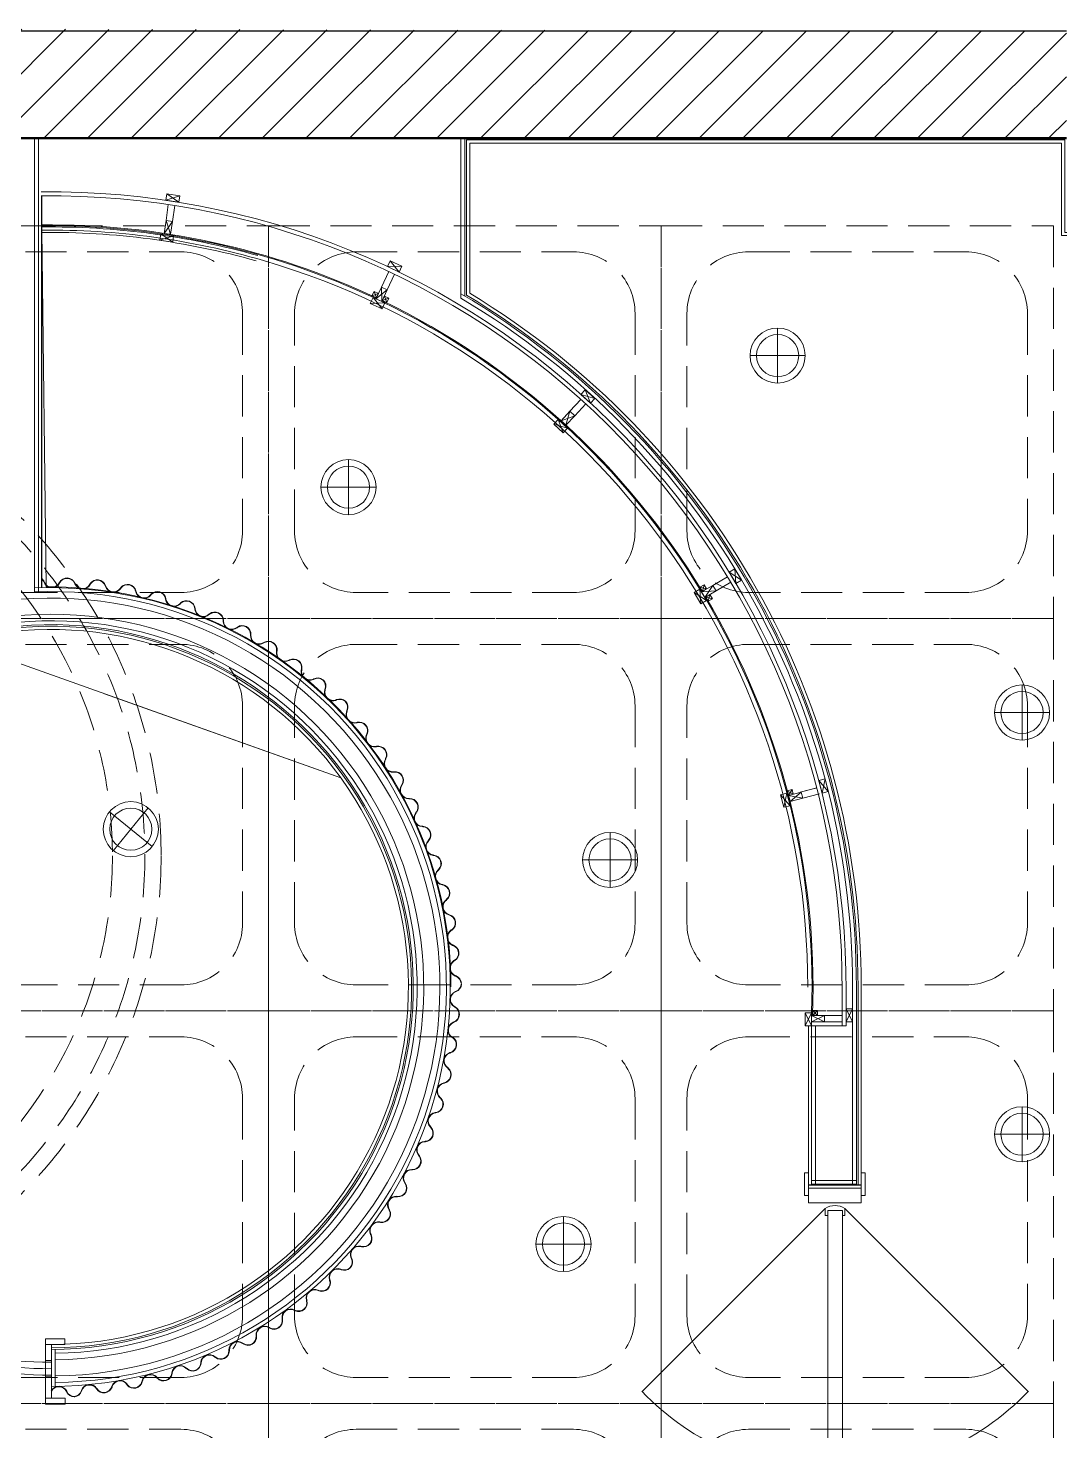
# Model space of a CAD drawing. Header units: millimetres. Extents: x 54215 to 67697, y 23496 to 56611.
# Drawn here: x 61296.7 to 61614.8, y 49318.2 to 49750.7 of the extents above; entities that cross this region are included whole.
import ezdxf

# ---------------------------------------------------------------- set-up
doc = ezdxf.new("R2010")
doc.units = ezdxf.units.MM
doc.linetypes.add('DASHED', pattern=[19.05, 12.7, -6.35])
for name, color, linetype, lineweight in [('- 0.09', 9, 'Continuous', 9), ('- 0.50', 30, 'Continuous', 50), ('no3_ahsap gorunus on ince', 32, 'Continuous', 13), ('no3_cam kesit arka', 141, 'Continuous', 18), ('no3_duvar kaplama', 8, 'Continuous', 0), ('no3_kutu profil gorunus', 8, 'Continuous', 0), ('no3_kutuprofil kesit', 74, 'Continuous', 18), ('no3_mermer gorunus arka', 41, 'Continuous', 13), ('no3_tavan aydınlatma', 50, 'Continuous', 13), ('no3_tefriş arka ince', 65, 'Continuous', 13), ('t_tefris ince', 34, 'Continuous', 15)]:
    doc.layers.add(name, color=color, linetype=linetype, lineweight=lineweight)
doc.layers.add('0 rölöve', color=7, linetype='Continuous', true_color=0xf1380e)
for name, color, linetype, lineweight, true_color in [('no3_ahsap kesit on', 7, 'Continuous', 20, 0xfca103), ('no3_alçıpan kesit', 7, 'Continuous', 20, 0xf5003d), ('no3_sıva', 7, 'Continuous', 0, 0x414b26), ('no3_tefriş ön ince', 7, 'Continuous', 18, 0x8c1aff)]:
    doc.layers.add(name, color=color, linetype=linetype, lineweight=lineweight, true_color=true_color)

# ---------------------------------------------------------------- blocks, each defined once
blk = doc.blocks.new('asma kat tavan blogu')
at = {"layer": '- 0.09'}
h = blk.add_hatch(dxfattribs=at)
h.set_pattern_fill('ANSI31', color=256, scale=3)
h.set_pattern_definition([(45, (61649.389, 19257.825), (-6.735192, 6.735192), [])])
h.paths.add_polyline_path([(64394, 20251.22), (64394, 20227.93), (64406.24, 20227.93), (64406.24, 20251.22)])
h.paths.add_polyline_path([(64138.5, 20922.32), (63630.5, 20923.32), (63630.5, 20889.32), (64138.5, 20889.32)])
h.paths.add_polyline_path([(62945, 20073.32), (64136, 20073.32), (64136, 20104.82), (63630.5, 20104.82), (63630.5, 20074.32), (63557.5, 20074.32), (63557.5, 20104.82), (62945, 20104.82)])
h.paths.add_polyline_path([(63557, 20922.32), (62945, 20922.32), (62945, 20888.32), (63557, 20888.32)])
h.paths.add_polyline_path([(64209, 20073.32), (64433.02, 20073.32), (64433.02, 20922.32), (64212, 20922.32), (64212, 20885.32), (64347.5, 20885.32), (64347.5, 20876.82), (64394, 20876.82), (64394, 20139.32), (64372.06, 20139.32), (64372.06, 20104.82), (64209, 20104.82)])
at = {"layer": '- 0.50'}
blk.add_line((63630.5, 20889.32), (64138.5, 20889.32), dxfattribs=at)
blk.add_line((63822.55, 20751), (63822.55, 20871.59))
at = {"color": 1}
blk.add_line((64075.25, 20566.63), (64058.95, 20566.63), dxfattribs=at)
at = {"layer": '0 rölöve'}
blk.add_line((64138.5, 20922.32), (62945, 20922.32), dxfattribs=at)
at = {"layer": 'no3_ahsap gorunus on ince'}
for radius, start in [(117.68, 227.9356), (115.68, 227.9507), (119.68, 227.9209)]:
    blk.add_arc((63825.41, 20627.68), radius, start, 270.0627, dxfattribs=at)
at = {"layer": 'no3_ahsap kesit on'}
for p, q in [((63823.74, 20512.51), (63825.54, 20512.5)), ((63823.74, 20507.51), (63825.54, 20507.5)), ((63825.55, 20500.92), (63823.75, 20500.92))]:
    blk.add_line(p, q, dxfattribs=at)
for points in [[(63823.73, 20519.25), (63823.73, 20517.45), (63829.73, 20517.46), (63829.73, 20519.26)], [(63823.75, 20499.12), (63823.75, 20500.92), (63829.75, 20500.92), (63829.75, 20499.12)]]:
    blk.add_lwpolyline(points, close=True, dxfattribs=at)
for points in [[(63823.73, 20517.45), (63823.75, 20500.92)], [(63825.53, 20517.45), (63825.55, 20500.92)]]:
    blk.add_lwpolyline(points, dxfattribs=at)
at = {"layer": 'no3_alçıpan kesit', "lineweight": 13}
for p, q in [((63820.35, 20749.49), (63820.35, 20889.32)), ((63821.55, 20749.54), (63821.55, 20889.32)), ((63825.53, 20515.95), (63825.54, 20504.55)), ((63826.73, 20515.96), (63826.74, 20504.56))]:
    blk.add_line(p, q, dxfattribs=at)
at = {"layer": 'no3_alçıpan kesit'}
for p, q in [((63951.83, 20840.03), (63951.83, 20889.32)), ((63953.03, 20840.71), (63953.03, 20889.32)), ((64069.35, 20626.48), (64069.35, 20615.73)), ((64070.55, 20626.48), (64070.55, 20615.73)), ((64072.55, 20627.68), (64072.55, 20566.88)), ((64073.75, 20627.68), (64073.75, 20566.88)), ((64058.65, 20615.73), (64070.55, 20615.73)), ((64058.95, 20566.88), (64058.95, 20615.73)), ((64059.95, 20616.93), (64069.25, 20616.93)), ((64059.95, 20566.88), (64059.95, 20615.73)), ((64061.15, 20566.88), (64061.15, 20615.73)), ((64073.75, 20568.08), (64059.95, 20568.08)), ((64073.75, 20566.88), (64059.95, 20566.88))]:
    blk.add_line(p, q, dxfattribs=at)
for radius, start, end in [(245.13, 359.7207, 90.7004), (243.93, 359.7193, 90.7004), (248.33, 0, 59.4002), (247.13, 0, 59.2356)]:
    blk.add_arc((63825.42, 20627.68), radius, start, end, dxfattribs=at)
at = {"layer": 'no3_alçıpan kesit', "lineweight": 13}
for radius, start, end in [(123.12, 270.0627, 92.3547), (121.92, 270.6267, 92.3779), (112.92, 270.6716, 99.4396), (111.72, 270.0627, 99.078)]:
    blk.add_arc((63825.41, 20627.68), radius, start, end, dxfattribs=at)
at = {"layer": 'no3_cam kesit arka'}
for p, q in [((63925.66, 20840.17), (63925.53, 20839.9)), ((63927.64, 20839.23), (63927.52, 20838.96)), ((64026.2, 20749.7), (64025.95, 20749.55)), ((64026.2, 20749.7), (64025.95, 20749.55)), ((64027.33, 20747.82), (64027.08, 20747.66)), ((64027.33, 20747.82), (64027.08, 20747.67)), ((64027.33, 20747.82), (64027.08, 20747.66)), ((64052.48, 20686.77), (64052.77, 20686.85)), ((64060.27, 20619.03), (64059.97, 20619.03)), ((64060.27, 20619.03), (64059.97, 20619.03)), ((64060.27, 20619.03), (64059.97, 20619.03))]:
    blk.add_line(p, q, dxfattribs=at)
for radius, start, end in [(234.95, 64.7451, 90.7008), (234.65, 64.7451, 90.7008), (234.65, 31.2883, 64.21), (234.95, 31.2883, 64.21), (234.65, 358.0592, 30.7532), (234.95, 357.8897, 30.7532)]:
    blk.add_arc((63825.42, 20627.68), radius, start, end, dxfattribs=at)
at = {"layer": 'no3_duvar kaplama'}
for p, q in [((63823.2, 20752.56), (63823.28, 20752.38)), ((63823.31, 20752.61), (63823.39, 20752.43)), ((63827.94, 20752.24), (63828.04, 20752.41)), ((63828.05, 20752.18), (63828.15, 20752.35)), ((63832.77, 20751.98), (63832.69, 20752.16)), ((63832.89, 20752.03), (63832.8, 20752.21)), ((63837.43, 20751.83), (63837.53, 20752.01)), ((63837.54, 20751.77), (63837.64, 20751.95)), ((63842.19, 20751.19), (63842.12, 20751.39)), ((63842.3, 20751.24), (63842.24, 20751.43)), ((63846.81, 20750.65), (63846.93, 20750.82)), ((63846.92, 20750.58), (63847.03, 20750.75)), ((63851.55, 20749.55), (63851.5, 20749.75)), ((63851.67, 20749.59), (63851.62, 20749.78)), ((63856.11, 20748.61), (63856.24, 20748.76)), ((63856.21, 20748.53), (63856.33, 20748.69)), ((63860.74, 20747.2), (63860.71, 20747.4)), ((63860.87, 20747.22), (63860.83, 20747.42)), ((63865.24, 20745.95), (63865.39, 20746.08)), ((63865.32, 20745.85), (63865.47, 20745.99)), ((63869.75, 20744.18), (63869.73, 20744.38)), ((63869.87, 20744.19), (63869.85, 20744.39)), ((63874.13, 20742.59), (63874.29, 20742.71)), ((63874.21, 20742.49), (63874.37, 20742.62)), ((63878.48, 20740.48), (63878.48, 20740.68)), ((63878.61, 20740.48), (63878.61, 20740.68)), ((63882.73, 20738.55), (63882.9, 20738.66)), ((63882.8, 20738.44), (63882.97, 20738.56)), ((63886.92, 20736.12), (63886.93, 20736.32)), ((63887.05, 20736.12), (63887.06, 20736.32)), ((63891.02, 20733.89), (63891.2, 20733.99)), ((63891.08, 20733.78), (63891.26, 20733.88)), ((63894.96, 20731.07), (63894.99, 20731.27)), ((63895.08, 20731.06), (63895.11, 20731.25)), ((63898.82, 20728.45), (63899, 20728.54)), ((63898.87, 20728.34), (63899.05, 20728.43)), ((63902.6, 20725.44), (63902.64, 20725.64)), ((63902.73, 20725.42), (63902.77, 20725.62)), ((63906.32, 20722.63), (63906.5, 20722.72)), ((63906.38, 20722.52), (63906.56, 20722.61)), ((63909.22, 20722.33), (63909.3, 20722.43)), ((63909.32, 20722.24), (63909.41, 20722.33)), ((63909.81, 20719.3), (63909.87, 20719.49)), ((63909.85, 20719.44), (63909.92, 20719.63)), ((63909.93, 20719.26), (63909.99, 20719.46)), ((63909.97, 20719.4), (63910.04, 20719.59)), ((63913.17, 20716.16), (63913.36, 20716.23)), ((63913.21, 20716.04), (63913.4, 20716.11)), ((63913.3, 20716.21), (63913.49, 20716.28)), ((63913.35, 20716.09), (63913.54, 20716.17)), ((63916.17, 20715.69), (63916.25, 20715.78)), ((63916.27, 20715.59), (63916.36, 20715.67)), ((63916.58, 20712.75), (63916.66, 20712.94)), ((63916.7, 20712.71), (63916.78, 20712.89)), ((63919.64, 20709.24), (63919.84, 20709.29)), ((63919.67, 20709.12), (63919.87, 20709.17)), ((63922.73, 20705.51), (63922.81, 20705.7)), ((63922.85, 20705.46), (63922.93, 20705.65)), ((63925.61, 20701.85), (63925.81, 20701.89)), ((63925.63, 20701.72), (63925.83, 20701.76)), ((63928.51, 20697.97), (63928.6, 20698.15)), ((63928.62, 20697.92), (63928.71, 20698.1)), ((63931.02, 20694.04), (63931.22, 20694.06)), ((63931.03, 20693.92), (63931.23, 20693.94)), ((63933.53, 20689.91), (63933.64, 20690.08)), ((63933.64, 20689.84), (63933.74, 20690.01)), ((63935.75, 20685.81), (63935.95, 20685.81)), ((63935.75, 20685.68), (63935.95, 20685.69)), ((63937.95, 20681.5), (63938.07, 20681.66)), ((63938.06, 20681.43), (63938.17, 20681.59)), ((63939.84, 20677.12), (63940.04, 20677.11)), ((63939.85, 20677.24), (63940.05, 20677.23)), ((63941.71, 20672.77), (63941.84, 20672.93)), ((63941.8, 20672.69), (63941.93, 20672.85)), ((63943.25, 20668.26), (63943.45, 20668.23)), ((63943.27, 20668.38), (63943.47, 20668.36)), ((63944.78, 20663.79), (63944.93, 20663.92)), ((63944.87, 20663.69), (63945.02, 20663.82)), ((63946.01, 20659.17), (63946.21, 20659.13)), ((63946.04, 20659.3), (63946.24, 20659.26)), ((63947.24, 20654.6), (63947.41, 20654.71)), ((63947.32, 20654.49), (63947.48, 20654.61)), ((63948.07, 20649.89), (63948.26, 20649.84)), ((63948.1, 20650.01), (63948.3, 20649.96)), ((63948.85, 20645.28), (63949.02, 20645.38)), ((63948.92, 20645.17), (63949.09, 20645.28)), ((63949.26, 20640.52), (63949.45, 20640.45)), ((63949.31, 20640.64), (63949.5, 20640.57)), ((63949.67, 20635.81), (63949.84, 20635.92)), ((63949.74, 20635.71), (63949.91, 20635.81)), ((63950.27, 20630.99), (63950.08, 20631.06)), ((63950.32, 20631.1), (63950.13, 20631.18)), ((63950.31, 20626.39), (63950.12, 20626.31)), ((63950.36, 20626.27), (63950.17, 20626.2)), ((63951.87, 20628.84), (63952, 20628.85)), ((63951.88, 20628.56), (63952, 20628.55)), ((63949.79, 20621.55), (63949.96, 20621.45)), ((63949.85, 20621.66), (63950.02, 20621.56)), ((63949.45, 20616.84), (63949.64, 20616.91)), ((63949.5, 20616.72), (63949.69, 20616.8)), ((63949.12, 20612.08), (63949.29, 20611.97)), ((63949.18, 20612.18), (63949.36, 20612.08)), ((63948.41, 20607.45), (63948.6, 20607.51)), ((63948.45, 20607.33), (63948.64, 20607.39)), ((63947.66, 20602.73), (63947.83, 20602.62)), ((63947.74, 20602.84), (63947.9, 20602.72)), ((63946.51, 20598.14), (63946.71, 20598.18)), ((63946.54, 20598.01), (63946.73, 20598.06)), ((63945.35, 20593.5), (63945.51, 20593.37)), ((63945.43, 20593.6), (63945.59, 20593.47)), ((63943.9, 20589.01), (63944.09, 20589.04)), ((63943.91, 20588.88), (63944.11, 20588.91)), ((63942.42, 20584.47), (63942.56, 20584.32)), ((63942.52, 20584.55), (63942.65, 20584.4)), ((63940.63, 20580.1), (63940.83, 20580.11)), ((63940.64, 20579.97), (63940.84, 20579.98)), ((63938.81, 20575.68), (63938.93, 20575.52)), ((63938.91, 20575.76), (63939.03, 20575.6)), ((63936.68, 20571.46), (63936.88, 20571.46)), ((63936.68, 20571.34), (63936.88, 20571.34)), ((63934.53, 20567.2), (63934.63, 20567.03)), ((63934.63, 20567.27), (63934.74, 20567.1)), ((63932.08, 20563.03), (63932.28, 20563.01)), ((63932.09, 20563.15), (63932.29, 20563.14)), ((63929.63, 20559.06), (63929.72, 20558.88)), ((63929.74, 20559.12), (63929.84, 20558.94)), ((63926.8, 20555.14), (63927, 20555.1)), ((63926.82, 20555.26), (63927.02, 20555.23)), ((63923.98, 20551.43), (63924.06, 20551.24)), ((63924.09, 20551.48), (63924.18, 20551.29)), ((63917.95, 20544.09), (63918.03, 20543.9)), ((63918.06, 20544.14), (63918.15, 20543.95)), ((63920.95, 20547.65), (63921.15, 20547.61)), ((63920.98, 20547.77), (63921.18, 20547.73)), ((63914.73, 20540.58), (63914.91, 20540.51)), ((63914.77, 20540.7), (63914.96, 20540.62)), ((63917.58, 20541.15), (63917.67, 20541.06)), ((63917.68, 20541.25), (63917.78, 20541.17)), ((63911.28, 20537.43), (63911.34, 20537.24)), ((63911.4, 20537.47), (63911.46, 20537.28)), ((63904.19, 20531.12), (63904.23, 20530.93)), ((63904.31, 20531.15), (63904.36, 20530.96)), ((63907.79, 20534.09), (63907.98, 20534.02)), ((63907.83, 20534.21), (63908.02, 20534.13)), ((63900.53, 20527.96), (63900.71, 20527.88)), ((63900.58, 20528.07), (63900.76, 20527.99)), ((63892.7, 20522.56), (63892.88, 20522.46)), ((63892.76, 20522.67), (63892.94, 20522.57)), ((63896.65, 20525.36), (63896.68, 20525.16)), ((63896.78, 20525.38), (63896.8, 20525.18)), ((63884.51, 20517.74), (63884.68, 20517.63)), ((63884.58, 20517.85), (63884.75, 20517.74)), ((63888.65, 20520.25), (63888.67, 20520.04)), ((63888.78, 20520.25), (63888.79, 20520.05)), ((63875.97, 20513.58), (63876.13, 20513.45)), ((63876.04, 20513.68), (63876.2, 20513.55)), ((63880.29, 20515.75), (63880.29, 20515.55)), ((63880.42, 20515.75), (63880.42, 20515.55)), ((63867.12, 20510.09), (63867.26, 20509.94)), ((63867.21, 20510.17), (63867.35, 20510.03)), ((63871.61, 20511.92), (63871.59, 20511.72)), ((63871.73, 20511.91), (63871.72, 20511.71)), ((63848.82, 20505.15), (63848.93, 20504.99)), ((63848.92, 20505.22), (63849.04, 20505.06)), ((63853.49, 20506.23), (63853.45, 20506.03)), ((63853.62, 20506.2), (63853.57, 20506)), ((63858.05, 20507.2), (63858.18, 20507.04)), ((63858.15, 20507.27), (63858.28, 20507.12)), ((63862.67, 20508.72), (63862.64, 20508.52)), ((63862.79, 20508.7), (63862.76, 20508.51)), ((63830.26, 20502.81), (63830.18, 20503)), ((63830.38, 20502.87), (63830.29, 20503.05)), ((63832.62, 20501.41), (63832.62, 20501.28)), ((63832.65, 20501.41), (63832.67, 20501.29)), ((63834.71, 20503.12), (63834.78, 20503.31)), ((63834.83, 20503.08), (63834.9, 20503.27)), ((63839.4, 20503.88), (63839.52, 20503.71)), ((63839.51, 20503.95), (63839.62, 20503.78)), ((63844.19, 20504.58), (63844.13, 20504.39)), ((63844.31, 20504.54), (63844.25, 20504.35))]:
    blk.add_line(p, q, dxfattribs=at)
at = {"layer": 'no3_duvar kaplama', "lineweight": 13}
blk.add_line((63825.53, 20515.95), (63825.53, 20517.45), dxfattribs=at)
blk.add_line((63825.53, 20515.95), (63825.53, 20517.45), dxfattribs=at)
at = {"layer": 'no3_duvar kaplama'}
for points in [[(64370.56, 20135.32), (64371.56, 20135.32), (64371.56, 20139.82), (64393.5, 20139.82), (64393.5, 20768.82), (64208.5, 20768.82), (64208.5, 20860.32), (64138, 20860.32), (64138, 20888.82), (63953.53, 20888.82), (63953.53, 20841, -0.263338), (64074.25, 20627.68), (64074.25, 20566.88)], [(64370.56, 20136.32), (64370.56, 20140.82), (64392.5, 20140.82), (64392.5, 20767.82), (64207.5, 20767.82), (64207.5, 20859.32), (64137, 20859.32), (64137, 20887.82), (63954.53, 20887.82), (63954.53, 20841.56, -0.262732), (64075.25, 20627.68), (64075.25, 20566.88)]]:
    blk.add_lwpolyline(points, format="xyb", dxfattribs=at)
for centre, radius, start, end in [((63820.88, 20751.53), 2.66, 23.9008, 51.0915), ((63820.88, 20751.53), 2.54, 23.9008, 48.7638), ((63825.71, 20753.46), 2.66, 203.9008, 331.2492), ((63825.71, 20753.46), 2.54, 203.9008, 331.2492), ((63830.37, 20751.13), 2.66, 23.9008, 151.2492), ((63830.37, 20751.13), 2.54, 23.9008, 151.2492), ((63835.21, 20753.05), 2.66, 203.9008, 331.2492), ((63835.21, 20753.05), 2.54, 203.9008, 331.2492), ((63839.72, 20750.56), 2.66, 18.9358, 146.2842), ((63839.72, 20750.56), 2.54, 18.9358, 146.2842), ((63844.7, 20752.06), 2.66, 198.9358, 326.2842), ((63844.7, 20752.06), 2.54, 198.9358, 326.2842), ((63849.04, 20749.14), 2.66, 13.9079, 141.2562), ((63849.04, 20749.14), 2.54, 13.9079, 141.2562), ((63854.13, 20750.19), 2.66, 193.9079, 321.2562), ((63854.13, 20750.19), 2.54, 193.9079, 321.2562), ((63858.21, 20746.96), 2.66, 9.9781, 137.3264), ((63858.21, 20746.96), 2.54, 9.9781, 137.3264), ((63863.37, 20747.66), 2.66, 189.9781, 317.3264), ((63863.37, 20747.66), 2.54, 189.9781, 317.3264), ((63867.2, 20744.13), 2.66, 5.5904, 132.9387), ((63867.2, 20744.13), 2.54, 5.5904, 132.9387), ((63872.4, 20744.44), 2.66, 185.5904, 312.9387), ((63872.4, 20744.44), 2.54, 185.5904, 312.9387), ((63875.94, 20740.63), 2.66, 1.1044, 128.4528), ((63875.94, 20740.63), 2.54, 1.1044, 128.4528), ((63881.15, 20740.53), 2.66, 181.1044, 308.4528), ((63881.15, 20740.53), 2.54, 181.1044, 308.4528), ((63884.4, 20736.46), 2.66, 356.935, 124.2834), ((63884.4, 20736.46), 2.54, 356.935, 124.2834), ((63889.58, 20735.98), 2.66, 176.935, 304.2834), ((63889.58, 20735.98), 2.54, 176.935, 304.2834), ((63892.48, 20731.65), 2.66, 351.4107, 118.7591), ((63892.48, 20731.65), 2.54, 351.4107, 118.7591), ((63897.59, 20730.68), 2.66, 171.4107, 298.7591), ((63897.59, 20730.68), 2.54, 171.4107, 298.7591), ((63900.16, 20726.15), 2.66, 348.5247, 115.8731), ((63900.16, 20726.15), 2.54, 348.5247, 115.8731), ((63905.21, 20724.92), 2.66, 168.5247, 295.8731), ((63905.21, 20724.92), 2.54, 168.5247, 295.8731), ((63907.66, 20720.32), 2.66, 52.1989, 115.8731), ((63907.66, 20720.32), 2.54, 52.1989, 115.8731), ((63907.52, 20720.45), 2.54, 341.0177, 44.6919), ((63907.52, 20720.45), 2.66, 341.0177, 44.6919), ((63912.37, 20718.57), 2.66, 161.0177, 288.3661), ((63912.37, 20718.57), 2.66, 164.1669, 291.5152), ((63912.37, 20718.57), 2.54, 161.0177, 288.3661), ((63912.37, 20718.57), 2.54, 164.1669, 291.5152), ((63914.47, 20713.81), 2.66, 47.841, 111.5152), ((63914.47, 20713.81), 2.54, 47.841, 111.5152), ((63914.33, 20713.95), 2.54, 336.6599, 40.3341), ((63914.33, 20713.95), 2.66, 336.6599, 40.3341), ((63919.03, 20711.7), 2.66, 156.6599, 284.0082), ((63919.03, 20711.7), 2.54, 156.6599, 284.0082), ((63920.48, 20706.7), 2.66, 336.6599, 104.0082), ((63920.48, 20706.7), 2.54, 336.6599, 104.0082), ((63925.12, 20704.34), 2.66, 153.7739, 281.1222), ((63925.12, 20704.34), 2.54, 153.7739, 281.1222), ((63926.32, 20699.27), 2.66, 333.7739, 101.1222), ((63926.32, 20699.27), 2.54, 333.7739, 101.1222), ((63930.77, 20696.57), 2.66, 148.2496, 275.5979), ((63930.77, 20696.57), 2.54, 148.2496, 275.5979), ((63931.48, 20691.41), 2.66, 328.2496, 95.5979), ((63931.48, 20691.41), 2.54, 328.2496, 95.5979), ((63935.69, 20688.35), 2.66, 144.0802, 271.4286), ((63935.69, 20688.35), 2.54, 144.0802, 271.4286), ((63936.02, 20683.15), 2.66, 324.0802, 91.4286), ((63936.02, 20683.15), 2.54, 324.0802, 91.4286), ((63939.98, 20679.78), 2.66, 139.5942, 266.9426), ((63939.98, 20679.78), 2.54, 139.5942, 266.9426), ((63939.91, 20674.57), 2.54, 319.5942, 86.9426), ((63939.91, 20674.57), 2.66, 319.5942, 86.9426), ((63943.6, 20670.9), 2.66, 135.2065, 262.5549), ((63943.6, 20670.9), 2.54, 135.2065, 262.5549), ((63943.12, 20665.72), 2.54, 315.2065, 82.5549), ((63943.12, 20665.72), 2.66, 315.2065, 82.5549), ((63946.54, 20661.78), 2.66, 131.2767, 258.6251), ((63946.54, 20661.78), 2.54, 131.2767, 258.6251), ((63945.71, 20656.65), 2.54, 311.2767, 78.6251), ((63945.71, 20656.65), 2.66, 311.2767, 78.6251), ((63948.82, 20652.45), 2.66, 126.2488, 253.5971), ((63948.82, 20652.45), 2.54, 126.2488, 253.5971), ((63947.54, 20647.4), 2.54, 306.2488, 73.5971), ((63947.54, 20647.4), 2.66, 306.2488, 73.5971), ((63950.23, 20643), 2.66, 121.2838, 248.6322), ((63950.23, 20643), 2.54, 121.2838, 248.6322), ((63948.53, 20638.09), 2.54, 301.2838, 68.6322), ((63948.53, 20638.09), 2.66, 301.2838, 68.6322), ((63951.05, 20633.54), 2.66, 121.2838, 248.6322), ((63951.05, 20633.54), 2.54, 121.2838, 248.6322), ((63949.35, 20628.62), 2.54, 4.958, 68.6322), ((63949.35, 20628.62), 2.66, 4.958, 68.6322), ((63951.13, 20623.85), 2.66, 112.2965, 239.6448), ((63951.13, 20623.85), 2.54, 112.2965, 239.6448), ((63949.35, 20628.74), 2.54, 292.2965, 355.9707), ((63949.35, 20628.74), 2.66, 292.2965, 355.9707), ((63948.68, 20619.26), 2.54, 292.2965, 59.6448), ((63948.68, 20619.26), 2.66, 292.2965, 59.6448), ((63950.47, 20614.37), 2.66, 112.2965, 239.6448), ((63950.47, 20614.37), 2.54, 112.2965, 239.6448), ((63947.85, 20609.93), 2.54, 287.3315, 54.6799), ((63947.85, 20609.93), 2.66, 287.3315, 54.6799), ((63949.2, 20604.91), 2.66, 107.3315, 234.6799), ((63949.2, 20604.91), 2.54, 107.3315, 234.6799), ((63946.16, 20600.66), 2.54, 282.3035, 49.6519), ((63946.16, 20600.66), 2.66, 282.3035, 49.6519), ((63947.08, 20595.53), 2.66, 102.3035, 229.6519), ((63947.08, 20595.53), 2.54, 102.3035, 229.6519), ((63943.73, 20591.55), 2.54, 278.3738, 45.7221), ((63943.73, 20591.55), 2.66, 278.3738, 45.7221), ((63944.28, 20586.37), 2.66, 98.3738, 225.7221), ((63944.28, 20586.37), 2.54, 98.3738, 225.7221), ((63940.65, 20582.64), 2.54, 273.9861, 41.3344), ((63940.65, 20582.64), 2.66, 273.9861, 41.3344), ((63940.81, 20577.44), 2.66, 93.9861, 221.3344), ((63940.81, 20577.44), 2.54, 93.9861, 221.3344), ((63936.9, 20574), 2.66, 269.5001, 36.8484), ((63936.9, 20574), 2.54, 269.5001, 36.8484), ((63936.66, 20568.8), 2.66, 89.5001, 216.8484), ((63936.66, 20568.8), 2.54, 89.5001, 216.8484), ((63932.5, 20565.66), 2.66, 265.3307, 32.6791), ((63932.5, 20565.66), 2.54, 265.3307, 32.6791), ((63931.87, 20560.5), 2.66, 85.3307, 212.6791), ((63931.87, 20560.5), 2.54, 85.3307, 212.6791), ((63927.47, 20557.72), 2.66, 259.8064, 27.1548), ((63927.47, 20557.72), 2.54, 259.8064, 27.1548), ((63926.35, 20552.64), 2.66, 79.8064, 207.1548), ((63926.35, 20552.64), 2.54, 79.8064, 207.1548), ((63921.75, 20550.2), 2.66, 256.9204, 24.2688), ((63921.75, 20550.2), 2.54, 256.9204, 24.2688), ((63915.72, 20542.86), 2.54, 320.5946, 24.2688), ((63920.38, 20545.18), 2.66, 76.9204, 204.2688), ((63915.72, 20542.86), 2.66, 320.5946, 24.2688), ((63920.38, 20545.18), 2.54, 76.9204, 204.2688), ((63913.83, 20538.2), 2.66, 69.4134, 196.7618), ((63913.83, 20538.2), 2.54, 69.4134, 196.7618), ((63915.85, 20543), 2.66, 249.4134, 313.0876), ((63915.85, 20543), 2.54, 249.4134, 313.0876), ((63908.91, 20536.51), 2.66, 249.4134, 16.7618), ((63908.91, 20536.51), 2.54, 249.4134, 16.7618), ((63901.77, 20530.32), 2.66, 246.5274, 13.8758), ((63901.77, 20530.32), 2.54, 246.5274, 13.8758), ((63906.77, 20531.76), 2.66, 66.5274, 193.8758), ((63906.77, 20531.76), 2.54, 66.5274, 193.8758), ((63899.29, 20525.74), 2.66, 61.0031, 188.3515), ((63899.29, 20525.74), 2.54, 61.0031, 188.3515), ((63891.31, 20520.44), 2.66, 56.8337, 184.1821), ((63891.31, 20520.44), 2.54, 56.8337, 184.1821), ((63894.17, 20524.79), 2.66, 241.0031, 8.3515), ((63894.17, 20524.79), 2.54, 241.0031, 8.3515), ((63882.95, 20515.74), 2.66, 52.3478, 179.6961), ((63882.95, 20515.74), 2.54, 52.3478, 179.6961), ((63886.14, 20519.86), 2.66, 236.8337, 4.1821), ((63886.14, 20519.86), 2.54, 236.8337, 4.1821), ((63874.26, 20511.7), 2.66, 47.9601, 175.3084), ((63874.26, 20511.7), 2.54, 47.9601, 175.3084), ((63877.75, 20515.56), 2.66, 232.3478, 359.6961), ((63877.75, 20515.56), 2.54, 232.3478, 359.6961), ((63865.3, 20508.32), 2.66, 44.0303, 171.3786), ((63865.3, 20508.32), 2.54, 44.0303, 171.3786), ((63869.06, 20511.92), 2.66, 227.9601, 355.3084), ((63869.06, 20511.92), 2.54, 227.9601, 355.3084), ((63837.3, 20502.46), 2.66, 34.0373, 161.3857), ((63837.3, 20502.46), 2.54, 34.0373, 161.3857), ((63846.72, 20503.73), 2.66, 34.0373, 161.3857), ((63846.72, 20503.73), 2.54, 34.0373, 161.3857), ((63850.98, 20506.63), 2.66, 219.0023, 346.3507), ((63850.98, 20506.63), 2.54, 219.0023, 346.3507), ((63856.08, 20505.6), 2.66, 39.0023, 166.3507), ((63856.08, 20505.6), 2.54, 39.0023, 166.3507), ((63860.13, 20508.9), 2.66, 224.0303, 351.3786), ((63860.13, 20508.9), 2.54, 224.0303, 351.3786), ((63827.88, 20501.92), 2.66, 25.1653, 152.5136), ((63827.88, 20501.92), 2.54, 25.1653, 152.5136), ((63832.67, 20503.95), 2.66, 205.1653, 268.8394), ((63832.67, 20503.95), 2.54, 205.1653, 268.8394), ((63832.31, 20503.93), 2.54, 277.7115, 341.3857), ((63832.31, 20503.93), 2.66, 277.7115, 341.3857), ((63841.72, 20505.2), 2.66, 214.0373, 341.3857), ((63841.72, 20505.2), 2.54, 214.0373, 341.3857)]:
    blk.add_arc(centre, radius, start, end, dxfattribs=at)
at = {"layer": 'no3_duvar kaplama', "lineweight": 13}
for radius, end in [(111.22, 98.9253), (110.22, 98.6166)]:
    blk.add_arc((63825.41, 20627.68), radius, 270.0627, end, dxfattribs=at)
at = {"layer": 'no3_kutu profil gorunus'}
for p, q in [((63860.89, 20863.98), (63861.6, 20868.91)), ((63862.87, 20863.69), (63863.58, 20868.61)), ((63927.3, 20843.47), (63929.54, 20848.27)), ((63929.12, 20842.62), (63931.36, 20847.43)), ((63985.44, 20805.16), (63988.82, 20808.8)), ((63986.91, 20803.8), (63990.3, 20807.45)), ((64029.44, 20751.49), (64034.01, 20754.18)), ((64030.46, 20749.77), (64035.03, 20752.46)), ((64056.4, 20687.71), (64061.22, 20688.99)), ((64056.41, 20687.71), (64061.53, 20689.07)), ((64057.2, 20685.86), (64062.33, 20687.22)), ((64057.2, 20685.85), (64062, 20687.13)), ((64063.95, 20618.93), (64069.25, 20618.93)), ((64063.95, 20616.93), (64069.25, 20616.93))]:
    blk.add_line(p, q, dxfattribs=at)
blk.add_arc((63825.42, 20627.68), 232.63, 74.2098, 90.7008, dxfattribs=at)
at = {"layer": 'no3_kutu profil gorunus', "lineweight": 13}
for radius, start, end in [(119.92, 270.6361, 100.5954), (114.92, 270.661, 100.0283)]:
    blk.add_arc((63825.41, 20627.68), radius, start, end, dxfattribs=at)
at = {"layer": 'no3_kutuprofil kesit'}
for p, q in [((63865.12, 20871.61), (63860.86, 20870.23)), ((63861.16, 20872.21), (63864.82, 20869.63)), ((63862.87, 20863.69), (63860.32, 20860.02)), ((63862.3, 20859.73), (63860.89, 20863.98)), ((63863.24, 20859.26), (63858.98, 20857.89)), ((63859.28, 20859.86), (63862.94, 20857.29)), ((63929.98, 20851.58), (63932.76, 20848.08)), ((63933.61, 20849.89), (63929.14, 20849.77)), ((63925.75, 20840.14), (63925.03, 20842.13)), ((63929.12, 20842.62), (63925.61, 20839.84)), ((63927.43, 20839), (63927.3, 20843.47)), ((63928.33, 20838.58), (63923.86, 20838.45)), ((63924.39, 20840.77), (63926.39, 20841.5)), ((63924.71, 20840.27), (63927.49, 20836.76)), ((63927.57, 20839.3), (63929.56, 20840.02)), ((63928.93, 20838.66), (63928.2, 20840.66)), ((63990.14, 20811.83), (63991.74, 20807.66)), ((63993.09, 20809.14), (63988.79, 20810.36)), ((63982.72, 20802.22), (63986.91, 20803.8)), ((63985.44, 20805.16), (63984.19, 20800.86)), ((63984.72, 20799.96), (63980.42, 20801.18)), ((63981.77, 20802.66), (63983.37, 20798.48)), ((64038.28, 20753.11), (64034.52, 20755.54)), ((64036.25, 20756.56), (64036.55, 20752.09)), ((64026.28, 20749.63), (64026.81, 20751.68)), ((64029.44, 20751.49), (64027.01, 20747.74)), ((64027.52, 20746.88), (64023.77, 20749.31)), ((64025.49, 20750.32), (64025.79, 20745.86)), ((64025.52, 20750.92), (64027.57, 20750.39)), ((64026, 20749.46), (64030.46, 20749.77)), ((64027.29, 20747.91), (64029.35, 20747.37)), ((64028.05, 20746.61), (64028.59, 20748.67)), ((64065.09, 20687.95), (64062.15, 20691.32)), ((64064.09, 20691.82), (64063.15, 20687.45)), ((64053.32, 20683.58), (64050.38, 20686.96)), ((64052.32, 20687.46), (64051.38, 20683.08)), ((64052.44, 20688.21), (64054.27, 20687.15)), ((64052.82, 20686.76), (64053.89, 20688.6)), ((64057.2, 20685.86), (64052.82, 20686.76)), ((64057.21, 20685.86), (64052.83, 20686.76)), ((64053.34, 20684.83), (64056.7, 20687.79)), ((64053.34, 20684.83), (64056.69, 20687.79)), ((64059.95, 20615.73), (64057.95, 20619.73)), ((64059.95, 20619.73), (64057.95, 20615.73)), ((64063.95, 20616.93), (64059.95, 20618.93)), ((64059.95, 20616.93), (64063.95, 20618.93)), ((64060.28, 20618.93), (64061.78, 20620.43)), ((64060.28, 20620.43), (64061.78, 20618.93)), ((64072.55, 20616.93), (64070.55, 20620.93)), ((64072.55, 20620.93), (64070.55, 20616.93))]:
    blk.add_line(p, q, dxfattribs=at)
for points in [[(63860.86, 20870.23), (63861.16, 20872.21), (63865.12, 20871.61), (63864.82, 20869.63)], [(63860.32, 20860.02), (63862.3, 20859.73), (63862.87, 20863.69), (63860.89, 20863.98)], [(63858.98, 20857.89), (63859.28, 20859.86), (63863.24, 20859.26), (63862.94, 20857.29)], [(63929.14, 20849.77), (63929.98, 20851.58), (63933.61, 20849.89), (63932.76, 20848.08)], [(63925.75, 20840.14), (63924.39, 20840.77), (63925.03, 20842.13), (63926.39, 20841.5)], [(63925.61, 20839.84), (63927.43, 20839), (63929.12, 20842.62), (63927.3, 20843.47)], [(63923.86, 20838.45), (63924.71, 20840.27), (63928.33, 20838.58), (63927.49, 20836.76)], [(63927.57, 20839.3), (63928.93, 20838.66), (63929.56, 20840.02), (63928.2, 20840.66)], [(63991.74, 20807.66), (63993.09, 20809.14), (63990.14, 20811.83), (63988.79, 20810.36)], [(63984.19, 20800.86), (63982.72, 20802.22), (63985.44, 20805.16), (63986.91, 20803.8)], [(63983.37, 20798.48), (63984.72, 20799.96), (63981.77, 20802.66), (63980.42, 20801.18)], [(64036.55, 20752.09), (64038.28, 20753.11), (64036.25, 20756.56), (64034.52, 20755.54)], [(64026.28, 20749.63), (64025.52, 20750.92), (64026.81, 20751.68), (64027.57, 20750.39)], [(64027.01, 20747.74), (64026, 20749.46), (64029.44, 20751.49), (64030.46, 20749.77)], [(64025.79, 20745.86), (64027.52, 20746.88), (64025.49, 20750.32), (64023.77, 20749.31)], [(64027.29, 20747.91), (64028.05, 20746.61), (64029.35, 20747.37), (64028.59, 20748.67)], [(64062.15, 20691.32), (64064.09, 20691.82), (64065.09, 20687.95), (64063.15, 20687.45)], [(64050.38, 20686.96), (64052.32, 20687.46), (64053.32, 20683.58), (64051.38, 20683.08)], [(64052.82, 20686.76), (64052.44, 20688.21), (64053.89, 20688.6), (64054.27, 20687.15)], [(64052.82, 20686.76), (64053.34, 20684.83), (64057.2, 20685.86), (64056.69, 20687.79)], [(64052.83, 20686.76), (64053.34, 20684.83), (64057.21, 20685.86), (64056.7, 20687.79)], [(64057.95, 20619.73), (64059.95, 20619.73), (64059.95, 20615.73), (64057.95, 20615.73)], [(64059.95, 20618.93), (64059.95, 20616.93), (64063.95, 20616.93), (64063.95, 20618.93)], [(64060.28, 20618.93), (64060.28, 20620.43), (64061.78, 20620.43), (64061.78, 20618.93)], [(64070.55, 20620.93), (64072.55, 20620.93), (64072.55, 20616.93), (64070.55, 20616.93)]]:
    blk.add_lwpolyline(points, close=True, dxfattribs=at)
at = {"layer": 'no3_mermer gorunus arka'}
for q in [(63806.09, 20730.85), (63841.88, 20718.11)]:
    blk.add_line((63914.8, 20692.16), q, dxfattribs=at)
at = {"layer": 'no3_sıva'}
for p, q in [((64064.12, 20559.4), (64007.66, 20502.94)), ((64070.22, 20559.4), (64126.68, 20502.94))]:
    blk.add_line(p, q, dxfattribs=at)
blk.add_arc((64067.17, 20560.33), 82.67, 223.8628, 316.1372, dxfattribs=at)
at = {"layer": 'no3_tefriş arka ince', "linetype": 'DASHED'}
for radius in [147.57, 142.57, 132.57]:
    blk.add_circle((63711.8, 20668.11), radius, dxfattribs=at)
at = {"layer": 'no3_tefriş ön ince'}
blk.add_line((63822.57, 20860.99), (63823.92, 20751.01), dxfattribs=at)
for centre, radius, start, end in [((63825.42, 20627.68), 234.33, 74.2098, 90.7008), ((63825.42, 20627.68), 233.33, 73.6971, 90.7008), ((63825.42, 20627.68), 233.33, 0, 73.6971), ((63825.41, 20627.68), 123.34, 0.0029, 90.6936)]:
    blk.add_arc(centre, radius, start, end, dxfattribs=at)
at = {"layer": 't_tefris ince'}
for p, q in [((64075.25, 20566.63), (64058.95, 20566.63)), ((64075.25, 20566.63), (64058.95, 20566.63)), ((64075.25, 20561.93), (64075.25, 20562.13))]:
    blk.add_line(p, q, dxfattribs=at)
for points in [[(64058.95, 20563.38), (64057.75, 20563.38), (64057.75, 20570.38), (64058.95, 20570.38)], [(64075.25, 20563.38), (64076.45, 20563.38), (64076.45, 20570.38), (64075.25, 20570.38)]]:
    blk.add_lwpolyline(points, close=True, dxfattribs=at)
for points in [[(64058.95, 20565.63), (64058.95, 20561.13), (64075.25, 20561.13), (64075.25, 20562.13), (64075.25, 20562.13), (64075.25, 20565.63), (64058.95, 20565.63)], [(64064.92, 20558.76), (64064.92, 20557.26), (64064.12, 20557.26), (64064.12, 20559.4)], [(64064.92, 20480.02), (64064.92, 20479.22), (64067.92, 20479.22), (64067.92, 20479.22), (64069.42, 20479.22), (64069.42, 20558.76), (64069.42, 20558.76)], [(64069.42, 20558.76), (64069.42, 20558.76), (64069.42, 20558.76), (64064.92, 20558.76), (64064.92, 20479.22)], [(64069.42, 20558.76), (64069.42, 20557.26), (64070.22, 20557.26), (64070.22, 20559.4)]]:
    blk.add_lwpolyline(points, dxfattribs=at)
blk.add_arc((64067.17, 20554.84), 5.48, 56.2159, 123.7841, dxfattribs=at)
blk = doc.blocks.new('tavan kaset döşeme')
for p in [(63892.5, 20741.32), (64013.5, 20741.32), (63892.5, 20620.32), (64013.5, 20620.32), (63892.5, 20499.32), (64013.5, 20499.32)]:
    blk.add_point(p)
at = {"layer": 'no3_duvar kaplama', "linetype": 'DASHED'}
for p, q in [((63892.5, 20862.32), (63892.5, 20136.32)), ((64013.5, 20862.32), (64013.5, 20136.32))]:
    blk.add_line(p, q, dxfattribs=at)
for points in [[(63771.5, 20862.32), (63892.5, 20862.32), (63892.5, 20741.32), (63771.5, 20741.32)], [(63892.5, 20862.32), (64013.5, 20862.32), (64013.5, 20741.32), (63892.5, 20741.32)], [(64013.5, 20862.32), (64134.5, 20862.32), (64134.5, 20741.32), (64013.5, 20741.32)], [(63771.5, 20741.32), (63892.5, 20741.32), (63892.5, 20620.32), (63771.5, 20620.32)], [(63892.5, 20741.32), (64013.5, 20741.32), (64013.5, 20620.32), (63892.5, 20620.32)], [(64013.5, 20741.32), (64134.5, 20741.32), (64134.5, 20620.32), (64013.5, 20620.32)], [(63771.5, 20620.32), (63892.5, 20620.32), (63892.5, 20499.32), (63771.5, 20499.32)], [(63892.5, 20620.32), (64013.5, 20620.32), (64013.5, 20499.32), (63892.5, 20499.32)], [(64013.5, 20620.32), (64134.5, 20620.32), (64134.5, 20499.32), (64013.5, 20499.32)], [(63771.5, 20499.32), (63892.5, 20499.32), (63892.5, 20378.32), (63771.5, 20378.32)], [(63892.5, 20499.32), (64013.5, 20499.32), (64013.5, 20378.32), (63892.5, 20378.32)], [(64013.5, 20499.32), (64134.5, 20499.32), (64134.5, 20378.32), (64013.5, 20378.32)]]:
    blk.add_lwpolyline(points, close=True, dxfattribs=at)
for points in [[(63798.5, 20854.32), (63865.5, 20854.32, -0.414214), (63884.5, 20835.32), (63884.5, 20768.32, -0.414214), (63865.5, 20749.32), (63798.5, 20749.32, -0.414214), (63779.5, 20768.32), (63779.5, 20835.32, -0.414214)], [(63919.5, 20854.32), (63986.5, 20854.32, -0.414214), (64005.5, 20835.32), (64005.5, 20768.32, -0.414214), (63986.5, 20749.32), (63919.5, 20749.32, -0.414214), (63900.5, 20768.32), (63900.5, 20835.32, -0.414214)], [(64040.5, 20854.32), (64107.5, 20854.32, -0.414214), (64126.5, 20835.32), (64126.5, 20768.32, -0.414214), (64107.5, 20749.32), (64040.5, 20749.32, -0.414214), (64021.5, 20768.32), (64021.5, 20835.32, -0.414214)], [(63798.5, 20733.32), (63865.5, 20733.32, -0.414214), (63884.5, 20714.32), (63884.5, 20647.32, -0.414214), (63865.5, 20628.32), (63798.5, 20628.32, -0.414214), (63779.5, 20647.32), (63779.5, 20714.32, -0.414214)], [(63919.5, 20733.32), (63986.5, 20733.32, -0.414214), (64005.5, 20714.32), (64005.5, 20647.32, -0.414214), (63986.5, 20628.32), (63919.5, 20628.32, -0.414214), (63900.5, 20647.32), (63900.5, 20714.32, -0.414214)], [(64040.5, 20733.32), (64107.5, 20733.32, -0.414214), (64126.5, 20714.32), (64126.5, 20647.32, -0.414214), (64107.5, 20628.32), (64040.5, 20628.32, -0.414214), (64021.5, 20647.32), (64021.5, 20714.32, -0.414214)], [(63798.5, 20612.32), (63865.5, 20612.32, -0.414214), (63884.5, 20593.32), (63884.5, 20526.32, -0.414214), (63865.5, 20507.32), (63798.5, 20507.32, -0.414214), (63779.5, 20526.32), (63779.5, 20593.32, -0.414214)], [(63919.5, 20612.32), (63986.5, 20612.32, -0.414214), (64005.5, 20593.32), (64005.5, 20526.32, -0.414214), (63986.5, 20507.32), (63919.5, 20507.32, -0.414214), (63900.5, 20526.32), (63900.5, 20593.32, -0.414214)], [(64040.5, 20612.32), (64107.5, 20612.32, -0.414214), (64126.5, 20593.32), (64126.5, 20526.32, -0.414214), (64107.5, 20507.32), (64040.5, 20507.32, -0.414214), (64021.5, 20526.32), (64021.5, 20593.32, -0.414214)], [(63798.5, 20491.32), (63865.5, 20491.32, -0.414214), (63884.5, 20472.32), (63884.5, 20405.32, -0.414214), (63865.5, 20386.32), (63798.5, 20386.32, -0.414214), (63779.5, 20405.32), (63779.5, 20472.32, -0.414214)], [(63919.5, 20491.32), (63986.5, 20491.32, -0.414214), (64005.5, 20472.32), (64005.5, 20405.32, -0.414214), (63986.5, 20386.32), (63919.5, 20386.32, -0.414214), (63900.5, 20405.32), (63900.5, 20472.32, -0.414214)], [(64040.5, 20491.32), (64107.5, 20491.32, -0.414214), (64126.5, 20472.32), (64126.5, 20405.32, -0.414214), (64107.5, 20386.32), (64040.5, 20386.32, -0.414214), (64021.5, 20405.32), (64021.5, 20472.32, -0.414214)]]:
    blk.add_lwpolyline(points, format="xyb", close=True, dxfattribs=at)

msp = doc.modelspace()

# ---------------------------------------------------------------- linework, layer by layer
at = {"layer": 'no3_tavan aydınlatma'}
for p, q in [((61527.786, 49658.25), (61527.786, 49641.25)), ((61536.286, 49649.75), (61519.286, 49649.75)), ((61395.485, 49617.699), (61395.485, 49600.699)), ((61403.985, 49609.199), (61386.985, 49609.199)), ((61603.156, 49548.195), (61603.156, 49531.195)), ((61611.656, 49539.695), (61594.656, 49539.695)), ((61321.777, 49509.101), (61334.955, 49498.361)), ((61333.736, 49510.32), (61322.996, 49497.142)), ((61476.134, 49502.758), (61476.134, 49485.758)), ((61484.634, 49494.258), (61467.634, 49494.258)), ((61603.156, 49418.195), (61603.156, 49401.195)), ((61611.656, 49409.695), (61594.656, 49409.695)), ((61461.784, 49384.353), (61461.784, 49367.353)), ((61470.284, 49375.853), (61453.284, 49375.853))]:
    msp.add_line(p, q, dxfattribs=at)
for centre, radius in [((61527.786, 49649.75), 8.5), ((61527.786, 49649.75), 6.5), ((61395.485, 49609.199), 8.5), ((61395.485, 49609.199), 6.5), ((61603.156, 49539.695), 8.5), ((61603.156, 49539.695), 6.5), ((61328.366, 49503.731), 8.5), ((61328.366, 49503.731), 6.5), ((61476.134, 49494.258), 8.5), ((61476.134, 49494.258), 6.5), ((61603.156, 49409.695), 8.5), ((61603.156, 49409.695), 6.5), ((61461.784, 49375.853), 8.5), ((61461.784, 49375.853), 6.5)]:
    msp.add_circle(centre, radius, dxfattribs=at)

# ---------------------------------------------------------------- block references
for name in ['asma kat tavan blogu', 'tavan kaset döşeme']:
    msp.add_blockref(name, (-2521.664, 28827.404))

doc.saveas('drawing.dxf')
